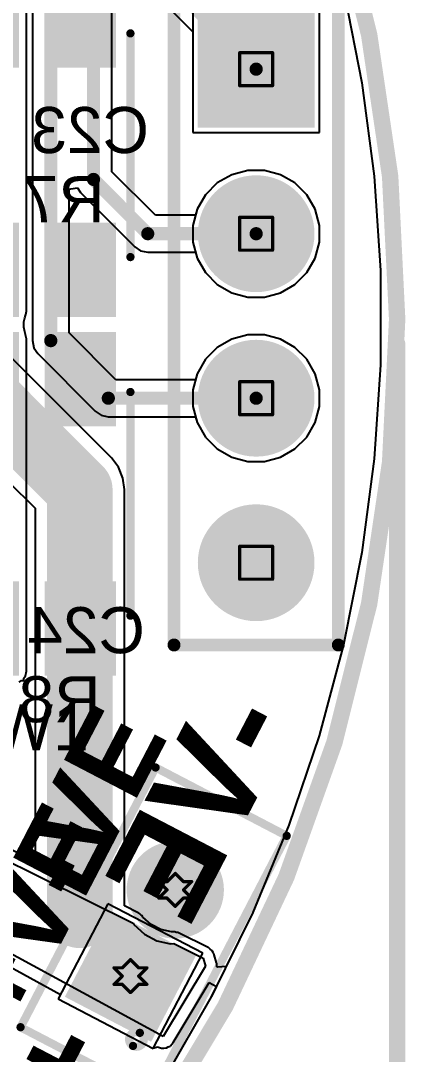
# Model space of a CAD drawing. Header units: inches. Extents: x -8 to 384, y -12 to 64.
# Drawn here: x 31.72 to 37.66, y 2.01 to 17.97 of the extents above; entities that cross this region are included whole.
import ezdxf

# ---------------------------------------------------------------- set-up
doc = ezdxf.new("R2010")
doc.units = ezdxf.units.IN
for name, color, linetype in [('Board_outline', 216, 'Continuous'), ('Bottom Layer', 5, 'Continuous'), ('Bottom Overlay', 54, 'Continuous'), ('Bottom Solder', 6, 'Continuous'), ('Dimension', 6, 'Continuous'), ('Drill Drawing', 1, 'Continuous'), ('Multi-Layer', 9, 'Continuous'), ('Pad Holes', 156, 'Continuous'), ('Top Layer', 1, 'Continuous'), ('Top Overlay', 2, 'Continuous'), ('Top Paste', 8, 'Continuous'), ('Top Solder', 216, 'Continuous')]:
    doc.layers.add(name, color=color, linetype=linetype)
doc.styles.add('Arial', font='', dxfattribs={"height": 0.2})
doc.styles.add('Arial_Bold', font='', dxfattribs={"height": 0.2})
doc.styles.get('Arial').set_extended_font_data('Arial')
doc.styles.get('Arial_Bold').set_extended_font_data('Arial', bold=True)

# ---------------------------------------------------------------- blocks, each defined once
blk = doc.blocks.new('TS_1185EC_C_D_B_5')
at = {"layer": 'Top Layer'}
for points in [[(-2.55, 1.2), (-1.3, 1.2), (-1.3, 0.3), (-2.55, 0.3)], [(1.3, 1.2), (2.55, 1.2), (2.55, 0.3), (1.3, 0.3)], [(-2.55, -0.3), (-1.3, -0.3), (-1.3, -1.2), (-2.55, -1.2)], [(1.3, -0.3), (2.55, -0.3), (2.55, -1.2), (1.3, -1.2)]]:
    blk.add_hatch(color=1, dxfattribs=at).paths.add_polyline_path(points)
at = {"layer": 'Top Paste'}
for points in [[(-2.55, 1.2), (-1.3, 1.2), (-1.3, 0.3), (-2.55, 0.3)], [(1.3, 1.2), (2.55, 1.2), (2.55, 0.3), (1.3, 0.3)], [(-2.55, -0.3), (-1.3, -0.3), (-1.3, -1.2), (-2.55, -1.2)], [(1.3, -0.3), (2.55, -0.3), (2.55, -1.2), (1.3, -1.2)]]:
    blk.add_hatch(color=8, dxfattribs=at).paths.add_polyline_path(points)
at = {"layer": 'Top Solder'}
for points in [[(-2.652, 1.302), (-1.198, 1.302), (-1.198, 0.198), (-2.652, 0.198)], [(1.198, 1.302), (2.652, 1.302), (2.652, 0.198), (1.198, 0.198)], [(-2.652, -0.198), (-1.198, -0.198), (-1.198, -1.302), (-2.652, -1.302)], [(1.198, -0.198), (2.652, -0.198), (2.652, -1.302), (1.198, -1.302)]]:
    blk.add_hatch(color=216, dxfattribs=at).paths.add_polyline_path(points)
at = {"layer": 'Top Overlay'}
for points in [[(-2.134, 1.549, 0.254, 0.254, 1), (-2.388, 1.549, 0.254, 0.254, 1)], [(-2.451, 1.549, 0.127, 0.127, 1), (-2.324, 1.549, 0.127, 0.127, 1)], [(-2.197, 1.549, 0.127, 0.127, 1), (-2.07, 1.549, 0.127, 0.127, 1)], [(-1.759, 1.524, 0.0635, 0.0635, 1), (-1.695, 1.524, 0.0635, 0.0635, 1)], [(1.695, 1.524, 0.0635, 0.0635, 1), (1.759, 1.524, 0.0635, 0.0635, 1)], [(-1.759, -1.524, 0.0635, 0.0635, 1), (-1.695, -1.524, 0.0635, 0.0635, 1)], [(1.695, -1.524, 0.0635, 0.0635, 1), (1.759, -1.524, 0.0635, 0.0635, 1)]]:
    blk.add_lwpolyline(points, format="xyseb", close=True, dxfattribs=at)
for points in [[(1.727, 1.524, 0.127, 0.127, 0), (-1.727, 1.524, 0.127, 0.127, 0)], [(1.727, -1.524, 0.127, 0.127, 0), (-1.727, -1.524, 0.127, 0.127, 0)]]:
    blk.add_lwpolyline(points, format="xyseb", dxfattribs=at)
blk = doc.blocks.new('HDR1X4_9')
at = {"layer": 'Bottom Layer'}
blk.add_hatch(color=5, dxfattribs=at).paths.add_polyline_path([(-0.8, 0.8), (0.8, 0.8), (0.8, -0.8), (-0.8, -0.8)])
h = blk.add_hatch(color=5, dxfattribs=at)
edge = h.paths.add_edge_path()
edge.add_arc((2.54, 0), 0.8, 0, 360)
h = blk.add_hatch(color=5, dxfattribs=at)
edge = h.paths.add_edge_path()
edge.add_arc((5.08, 0), 0.8, 0, 360)
h = blk.add_hatch(color=5, dxfattribs=at)
edge = h.paths.add_edge_path()
edge.add_arc((7.62, 0), 0.8, 0, 360)
at = {"layer": 'Bottom Solder'}
blk.add_hatch(color=6, dxfattribs=at).paths.add_polyline_path([(-0.902, 0.902), (0.902, 0.902), (0.902, -0.902), (-0.902, -0.902)])
h = blk.add_hatch(color=6, dxfattribs=at)
edge = h.paths.add_edge_path()
edge.add_arc((2.54, 0), 0.902, 0, 360)
h = blk.add_hatch(color=6, dxfattribs=at)
edge = h.paths.add_edge_path()
edge.add_arc((5.08, 0), 0.902, 0, 360)
h = blk.add_hatch(color=6, dxfattribs=at)
edge = h.paths.add_edge_path()
edge.add_arc((7.62, 0), 0.902, 0, 360)
at = {"layer": 'Multi-Layer'}
blk.add_hatch(color=9, dxfattribs=at).paths.add_polyline_path([(-0.8, 0.8), (0.8, 0.8), (0.8, -0.8), (-0.8, -0.8)])
h = blk.add_hatch(color=9, dxfattribs=at)
edge = h.paths.add_edge_path()
edge.add_arc((2.54, 0), 0.8, 0, 360)
h = blk.add_hatch(color=9, dxfattribs=at)
edge = h.paths.add_edge_path()
edge.add_arc((5.08, 0), 0.8, 0, 360)
h = blk.add_hatch(color=9, dxfattribs=at)
edge = h.paths.add_edge_path()
edge.add_arc((7.62, 0), 0.8, 0, 360)
at = {"layer": 'Pad Holes'}
h = blk.add_hatch(color=7, dxfattribs=at)
edge = h.paths.add_edge_path()
edge.add_arc((0, 0), 0.475, 0, 360)
h = blk.add_hatch(color=7, dxfattribs=at)
edge = h.paths.add_edge_path()
edge.add_arc((2.54, 0), 0.475, 0, 360)
h = blk.add_hatch(color=7, dxfattribs=at)
edge = h.paths.add_edge_path()
edge.add_arc((5.08, 0), 0.475, 0, 360)
h = blk.add_hatch(color=7, dxfattribs=at)
edge = h.paths.add_edge_path()
edge.add_arc((7.62, 0), 0.475, 0, 360)
at = {"layer": 'Top Layer'}
blk.add_hatch(color=1, dxfattribs=at).paths.add_polyline_path([(-0.8, 0.8), (0.8, 0.8), (0.8, -0.8), (-0.8, -0.8)])
h = blk.add_hatch(color=1, dxfattribs=at)
edge = h.paths.add_edge_path()
edge.add_arc((2.54, 0), 0.8, 0, 360)
h = blk.add_hatch(color=1, dxfattribs=at)
edge = h.paths.add_edge_path()
edge.add_arc((5.08, 0), 0.8, 0, 360)
h = blk.add_hatch(color=1, dxfattribs=at)
edge = h.paths.add_edge_path()
edge.add_arc((7.62, 0), 0.8, 0, 360)
at = {"layer": 'Top Solder'}
blk.add_hatch(color=216, dxfattribs=at).paths.add_polyline_path([(-0.902, 0.902), (0.902, 0.902), (0.902, -0.902), (-0.902, -0.902)])
h = blk.add_hatch(color=216, dxfattribs=at)
edge = h.paths.add_edge_path()
edge.add_arc((2.54, 0), 0.902, 0, 360)
h = blk.add_hatch(color=216, dxfattribs=at)
edge = h.paths.add_edge_path()
edge.add_arc((5.08, 0), 0.902, 0, 360)
h = blk.add_hatch(color=216, dxfattribs=at)
edge = h.paths.add_edge_path()
edge.add_arc((7.62, 0), 0.902, 0, 360)
at = {"layer": 'Top Overlay'}
for points in [[(-1.27, 1.27, 0.2, 0.2, 0), (8.89, 1.27, 0.2, 0.2, 0)], [(-1.27, -1.27, 0.2, 0.2, 0), (-1.27, 1.27, 0.2, 0.2, 0)], [(8.89, -1.27, 0.2, 0.2, 0), (8.89, 1.27, 0.2, 0.2, 0)], [(8.89, -1.27, 0.2, 0.2, 0), (-1.27, -1.27, 0.2, 0.2, 0)]]:
    blk.add_lwpolyline(points, format="xyseb", dxfattribs=at)
for points in [[(-1.32, 1.27, 0.1, 0.1, 1), (-1.22, 1.27, 0.1, 0.1, 1)], [(-1.32, 1.27, 0.1, 0.1, 1), (-1.22, 1.27, 0.1, 0.1, 1)], [(8.84, 1.27, 0.1, 0.1, 1), (8.94, 1.27, 0.1, 0.1, 1)], [(8.84, 1.27, 0.1, 0.1, 1), (8.94, 1.27, 0.1, 0.1, 1)], [(-1.32, -1.27, 0.1, 0.1, 1), (-1.22, -1.27, 0.1, 0.1, 1)], [(-1.32, -1.27, 0.1, 0.1, 1), (-1.22, -1.27, 0.1, 0.1, 1)], [(8.84, -1.27, 0.1, 0.1, 1), (8.94, -1.27, 0.1, 0.1, 1)], [(8.84, -1.27, 0.1, 0.1, 1), (8.94, -1.27, 0.1, 0.1, 1)]]:
    blk.add_lwpolyline(points, format="xyseb", close=True, dxfattribs=at)
blk = doc.blocks.new('TS_1185EC_C_D_B_27')
at = {"layer": 'Top Layer'}
for points in [[(-2.55, 1.2), (-1.3, 1.2), (-1.3, 0.3), (-2.55, 0.3)], [(1.3, 1.2), (2.55, 1.2), (2.55, 0.3), (1.3, 0.3)], [(-2.55, -0.3), (-1.3, -0.3), (-1.3, -1.2), (-2.55, -1.2)], [(1.3, -0.3), (2.55, -0.3), (2.55, -1.2), (1.3, -1.2)]]:
    blk.add_hatch(color=1, dxfattribs=at).paths.add_polyline_path(points)
at = {"layer": 'Top Paste'}
for points in [[(-2.55, 1.2), (-1.3, 1.2), (-1.3, 0.3), (-2.55, 0.3)], [(1.3, 1.2), (2.55, 1.2), (2.55, 0.3), (1.3, 0.3)], [(-2.55, -0.3), (-1.3, -0.3), (-1.3, -1.2), (-2.55, -1.2)], [(1.3, -0.3), (2.55, -0.3), (2.55, -1.2), (1.3, -1.2)]]:
    blk.add_hatch(color=8, dxfattribs=at).paths.add_polyline_path(points)
at = {"layer": 'Top Solder'}
for points in [[(-2.652, 1.302), (-1.198, 1.302), (-1.198, 0.198), (-2.652, 0.198)], [(1.198, 1.302), (2.652, 1.302), (2.652, 0.198), (1.198, 0.198)], [(-2.652, -0.198), (-1.198, -0.198), (-1.198, -1.302), (-2.652, -1.302)], [(1.198, -0.198), (2.652, -0.198), (2.652, -1.302), (1.198, -1.302)]]:
    blk.add_hatch(color=216, dxfattribs=at).paths.add_polyline_path(points)
at = {"layer": 'Top Overlay'}
for points in [[(-2.134, 1.549, 0.254, 0.254, 1), (-2.388, 1.549, 0.254, 0.254, 1)], [(-2.451, 1.549, 0.127, 0.127, 1), (-2.324, 1.549, 0.127, 0.127, 1)], [(-2.197, 1.549, 0.127, 0.127, 1), (-2.07, 1.549, 0.127, 0.127, 1)], [(-1.759, 1.524, 0.0635, 0.0635, 1), (-1.695, 1.524, 0.0635, 0.0635, 1)], [(1.695, 1.524, 0.0635, 0.0635, 1), (1.759, 1.524, 0.0635, 0.0635, 1)], [(-1.759, -1.524, 0.0635, 0.0635, 1), (-1.695, -1.524, 0.0635, 0.0635, 1)], [(1.695, -1.524, 0.0635, 0.0635, 1), (1.759, -1.524, 0.0635, 0.0635, 1)]]:
    blk.add_lwpolyline(points, format="xyseb", close=True, dxfattribs=at)
for points in [[(1.727, 1.524, 0.127, 0.127, 0), (-1.727, 1.524, 0.127, 0.127, 0)], [(1.727, -1.524, 0.127, 0.127, 0), (-1.727, -1.524, 0.127, 0.127, 0)]]:
    blk.add_lwpolyline(points, format="xyseb", dxfattribs=at)
blk = doc.blocks.new('B2B_ZR_LF__SN__69')
at = {"layer": 'Bottom Layer'}
blk.add_hatch(color=5, dxfattribs=at).paths.add_polyline_path([(-1.4, 0.65), (-0.1, 0.65), (-0.1, -0.65), (-1.4, -0.65)])
h = blk.add_hatch(color=5, dxfattribs=at)
edge = h.paths.add_edge_path()
edge.add_arc((0.75, 0), 0.65, 0, 360)
at = {"layer": 'Bottom Solder'}
blk.add_hatch(color=6, dxfattribs=at).paths.add_polyline_path([(-1.502, 0.752), (0.002, 0.752), (0.002, -0.752), (-1.502, -0.752)])
h = blk.add_hatch(color=6, dxfattribs=at)
edge = h.paths.add_edge_path()
edge.add_arc((0.75, 0), 0.752, 0, 360)
at = {"layer": 'Multi-Layer'}
blk.add_hatch(color=9, dxfattribs=at).paths.add_polyline_path([(-1.4, 0.65), (-0.1, 0.65), (-0.1, -0.65), (-1.4, -0.65)])
h = blk.add_hatch(color=9, dxfattribs=at)
edge = h.paths.add_edge_path()
edge.add_arc((0.75, 0), 0.65, 0, 360)
at = {"layer": 'Pad Holes'}
h = blk.add_hatch(color=7, dxfattribs=at)
edge = h.paths.add_edge_path()
edge.add_arc((-0.75, 0), 0.35, 0, 360)
h = blk.add_hatch(color=7, dxfattribs=at)
edge = h.paths.add_edge_path()
edge.add_arc((0.75, 0), 0.35, 0, 360)
at = {"layer": 'Top Layer'}
blk.add_hatch(color=1, dxfattribs=at).paths.add_polyline_path([(-1.4, 0.65), (-0.1, 0.65), (-0.1, -0.65), (-1.4, -0.65)])
h = blk.add_hatch(color=1, dxfattribs=at)
edge = h.paths.add_edge_path()
edge.add_arc((0.75, 0), 0.65, 0, 360)
at = {"layer": 'Top Solder'}
blk.add_hatch(color=216, dxfattribs=at).paths.add_polyline_path([(-1.502, 0.752), (0.002, 0.752), (0.002, -0.752), (-1.502, -0.752)])
h = blk.add_hatch(color=216, dxfattribs=at)
edge = h.paths.add_edge_path()
edge.add_arc((0.75, 0), 0.752, 0, 360)
at = {"layer": 'Top Overlay'}
for points in [[(-2.235, 1.143, 0.127, 0.127, 0), (2.286, 1.143, 0.127, 0.127, 0)], [(-2.235, 1.143, 0.127, 0.127, 0), (-2.235, -1.143, 0.127, 0.127, 0)], [(2.286, 1.143, 0.127, 0.127, 0), (2.286, -1.143, 0.127, 0.127, 0)], [(-2.235, -1.143, 0.127, 0.127, 0), (2.286, -1.143, 0.127, 0.127, 0)]]:
    blk.add_lwpolyline(points, format="xyseb", dxfattribs=at)
for points in [[(-2.267, 1.143, 0.0635, 0.0635, 1), (-2.203, 1.143, 0.0635, 0.0635, 1)], [(-2.267, 1.143, 0.0635, 0.0635, 1), (-2.203, 1.143, 0.0635, 0.0635, 1)], [(2.254, 1.143, 0.0635, 0.0635, 1), (2.318, 1.143, 0.0635, 0.0635, 1)], [(2.254, 1.143, 0.0635, 0.0635, 1), (2.318, 1.143, 0.0635, 0.0635, 1)], [(-1.461, -0.533, 0.127, 0.127, 1), (-1.688, -0.533, 0.127, 0.127, 1)], [(-1.72, -0.533, 0.0635, 0.0635, 1), (-1.657, -0.533, 0.0635, 0.0635, 1)], [(-1.493, -0.533, 0.0635, 0.0635, 1), (-1.429, -0.533, 0.0635, 0.0635, 1)], [(-2.267, -1.143, 0.0635, 0.0635, 1), (-2.203, -1.143, 0.0635, 0.0635, 1)], [(-2.267, -1.143, 0.0635, 0.0635, 1), (-2.203, -1.143, 0.0635, 0.0635, 1)], [(2.254, -1.143, 0.0635, 0.0635, 1), (2.318, -1.143, 0.0635, 0.0635, 1)], [(2.254, -1.143, 0.0635, 0.0635, 1), (2.318, -1.143, 0.0635, 0.0635, 1)]]:
    blk.add_lwpolyline(points, format="xyseb", close=True, dxfattribs=at)

msp = doc.modelspace()

# ---------------------------------------------------------------- linework, layer by layer
at = {"layer": 'Board_outline'}
for points in [[(37.537, 13.36, 0.254, 0.254, 1), (-7.463, 13.36, 0.254, 0.254, 1)], [(37.473, 13.36, 0.127, 0.127, 1), (37.6, 13.36, 0.127, 0.127, 1)]]:
    msp.add_lwpolyline(points, format="xyseb", close=True, dxfattribs=at)
at = {"layer": 'Bottom Layer'}
for p, q in [((33.127, 15.637), (33.127, 18.868)), ((33.245, 18.93), (34.379, 17.796)), ((31.897, 18.66), (31.897, 13.03)), ((36.708, 18.439), (36.993, 17.011)), ((36.335, 16.243), (36.335, 18.199)), ((34.379, 17.796), (34.379, 16.243)), ((36.993, 17.011), (37.183, 15.567)), ((34.379, 16.243), (36.335, 16.243)), ((35.228, 15.659), (34.979, 15.592)), ((35.486, 15.659), (35.228, 15.659)), ((35.734, 15.592), (35.486, 15.659)), ((33.798, 14.966), (33.127, 15.637)), ((34.979, 15.592), (34.756, 15.464)), ((35.957, 15.464), (35.734, 15.592)), ((37.183, 15.567), (37.278, 14.114)), ((32.467, 15.367), (32.491, 15.376)), ((32.467, 13.148), (32.467, 15.367)), ((32.491, 15.376), (32.594, 15.388)), ((32.594, 15.388), (32.641, 15.318)), ((34.756, 15.464), (34.574, 15.282)), ((36.139, 15.282), (35.957, 15.464)), ((32.641, 15.318), (33.479, 14.48)), ((34.574, 15.282), (34.446, 15.059)), ((36.268, 15.059), (36.139, 15.282)), ((34.446, 15.059), (34.421, 14.966)), ((36.335, 14.81), (36.268, 15.059)), ((34.421, 14.966), (33.798, 14.966)), ((36.335, 14.552), (36.335, 14.81)), ((33.118, 11.218), (29.699, 14.637)), ((36.268, 14.304), (36.335, 14.552)), ((33.479, 14.48), (33.479, 14.48)), ((33.479, 14.48), (33.571, 14.418)), ((33.571, 14.418), (33.68, 14.396)), ((33.68, 14.396), (34.421, 14.396)), ((34.421, 14.396), (34.446, 14.304)), ((34.446, 14.304), (34.574, 14.081)), ((36.139, 14.081), (36.268, 14.304)), ((34.574, 14.081), (34.756, 13.899)), ((35.957, 13.899), (36.139, 14.081)), ((37.278, 14.114), (37.278, 13.386)), ((34.756, 13.899), (34.979, 13.77)), ((35.734, 13.77), (35.957, 13.899)), ((34.979, 13.77), (35.228, 13.703)), ((35.486, 13.703), (35.734, 13.77)), ((35.228, 13.703), (35.486, 13.703)), ((37.278, 13.386), (37.278, 12.658)), ((33.189, 12.426), (32.467, 13.148)), ((35.228, 13.119), (34.979, 13.052)), ((35.486, 13.119), (35.228, 13.119)), ((35.734, 13.052), (35.486, 13.119)), ((31.897, 13.03), (31.897, 13.03)), ((31.897, 13.03), (31.919, 12.921)), ((34.979, 13.052), (34.756, 12.924)), ((35.957, 12.924), (35.734, 13.052)), ((31.919, 12.921), (31.98, 12.829)), ((31.98, 12.829), (32.869, 11.94)), ((34.756, 12.924), (34.574, 12.742)), ((36.139, 12.742), (35.957, 12.924)), ((34.574, 12.742), (34.446, 12.519)), ((36.268, 12.519), (36.139, 12.742)), ((37.278, 12.658), (37.183, 11.205)), ((34.446, 12.519), (34.421, 12.426)), ((36.335, 12.27), (36.268, 12.519)), ((34.421, 12.426), (33.189, 12.426)), ((36.335, 12.012), (36.335, 12.27)), ((36.268, 11.764), (36.335, 12.012)), ((32.869, 11.94), (32.869, 11.94)), ((32.869, 11.94), (32.962, 11.878)), ((32.962, 11.878), (33.071, 11.856)), ((33.071, 11.856), (33.071, 11.856)), ((33.071, 11.856), (34.421, 11.856)), ((34.421, 11.856), (34.446, 11.764)), ((34.446, 11.764), (34.574, 11.541)), ((36.139, 11.541), (36.268, 11.764)), ((34.574, 11.541), (34.756, 11.359)), ((35.957, 11.359), (36.139, 11.541)), ((34.756, 11.359), (34.979, 11.23)), ((35.734, 11.23), (35.957, 11.359)), ((33.228, 11.074), (33.118, 11.218)), ((34.979, 11.23), (35.228, 11.163)), ((35.486, 11.163), (35.734, 11.23)), ((37.183, 11.205), (36.993, 9.761)), ((33.297, 10.908), (33.228, 11.074)), ((35.228, 11.163), (35.486, 11.163)), ((31.524, 10.855), (31.938, 10.442)), ((33.321, 10.729), (33.297, 10.908)), ((33.321, 4.302), (33.321, 10.729)), ((31.938, 10.442), (31.938, 5.109)), ((36.993, 9.761), (36.708, 8.333)), ((36.708, 8.333), (36.332, 6.926)), ((36.332, 6.926), (35.863, 5.547)), ((31.83, 5.042), (29.234, 6.331)), ((29.096, 6.197), (33.454, 4.034)), ((35.863, 5.547), (35.306, 4.202)), ((31.938, 5.109), (31.83, 5.042)), ((33.534, 4.196), (33.321, 4.302)), ((33.545, 4.188), (33.534, 4.196)), ((33.558, 4.182), (33.545, 4.188)), ((33.573, 4.166), (33.558, 4.182)), ((33.59, 4.153), (33.573, 4.166)), ((33.597, 4.141), (33.59, 4.153)), ((35.306, 4.202), (34.893, 3.365)), ((33.454, 4.034), (33.467, 4.013)), ((33.467, 4.013), (33.628, 3.866)), ((33.607, 4.131), (33.597, 4.141)), ((33.607, 4.13), (33.607, 4.131)), ((33.732, 4.015), (33.607, 4.13)), ((33.883, 3.937), (33.732, 4.015)), ((33.628, 3.866), (33.821, 3.765)), ((34.05, 3.9), (33.883, 3.937)), ((34.077, 3.901), (34.05, 3.9)), ((34.087, 3.9), (34.077, 3.901)), ((34.097, 3.901), (34.087, 3.9)), ((34.122, 3.894), (34.097, 3.901)), ((34.147, 3.89), (34.122, 3.894)), ((34.156, 3.885), (34.147, 3.89)), ((34.166, 3.882), (34.156, 3.885)), ((34.617, 3.658), (34.166, 3.882)), ((33.821, 3.765), (34.034, 3.718)), ((34.034, 3.718), (34.085, 3.72)), ((34.085, 3.72), (34.536, 3.496)), ((33.918, 2.284), (31.433, 3.632)), ((34.62, 3.656), (34.617, 3.658)), ((34.623, 3.655), (34.62, 3.656)), ((34.648, 3.635), (34.623, 3.655)), ((34.673, 3.615), (34.648, 3.635)), ((34.675, 3.612), (34.673, 3.615)), ((34.678, 3.61), (34.675, 3.612)), ((34.692, 3.581), (34.678, 3.61)), ((34.708, 3.554), (34.692, 3.581)), ((34.709, 3.55), (34.708, 3.554)), ((34.71, 3.547), (34.709, 3.55)), ((34.746, 3.425), (34.71, 3.547)), ((31.387, 3.451), (32.334, 2.937)), ((34.572, 3.374), (33.918, 2.284)), ((34.536, 3.496), (34.572, 3.374)), ((34.746, 3.421), (34.746, 3.425)), ((34.748, 3.418), (34.746, 3.421)), ((34.749, 3.386), (34.748, 3.418)), ((34.751, 3.364), (34.749, 3.386)), ((34.758, 3.359), (34.751, 3.364)), ((34.893, 3.365), (34.758, 3.359)), ((34.074, 2.191), (34.632, 3.121)), ((34.632, 3.121), (34.743, 3.06)), ((34.743, 3.06), (34.662, 2.896)), ((32.334, 2.937), (32.297, 2.867)), ((34.662, 2.896), (33.934, 1.635)), ((32.297, 2.867), (33.766, 2.103)), ((33.766, 2.103), (33.767, 2.105)), ((33.767, 2.105), (33.832, 2.125)), ((33.832, 2.125), (33.862, 2.116)), ((33.862, 2.116), (33.892, 2.105)), ((33.892, 2.105), (33.896, 2.105)), ((33.896, 2.105), (33.899, 2.104)), ((33.899, 2.104), (33.931, 2.107)), ((33.931, 2.107), (33.962, 2.109)), ((33.962, 2.109), (33.966, 2.11)), ((33.966, 2.11), (33.97, 2.111)), ((33.97, 2.111), (33.998, 2.125)), ((33.998, 2.125), (34.026, 2.139)), ((34.026, 2.139), (34.029, 2.142)), ((34.029, 2.142), (34.032, 2.144)), ((34.032, 2.144), (34.052, 2.168)), ((34.052, 2.168), (34.074, 2.191))]:
    msp.add_line(p, q, dxfattribs=at)
for points in [[(27.559, 25.019, 0.203, 0.203, 0), (35.357, 17.221, 0.203, 0.203, 0)], [(32.182, 13.03, 0.203, 0.203, 0), (32.182, 18.778, 0.203, 0.203, 0)], [(32.842, 15.519, 0.203, 0.203, 0), (32.842, 18.872, 0.203, 0.203, 0)], [(32.842, 15.519, 0.203, 0.203, 0), (33.68, 14.681, 0.203, 0.203, 0)], [(33.68, 14.681, 0.203, 0.203, 0), (35.357, 14.681, 0.203, 0.203, 0)], [(29.21, 14.148, 1.016, 1.016, 0), (32.629, 10.729, 1.016, 1.016, 0)], [(32.182, 13.03, 0.203, 0.203, 0), (33.071, 12.141, 0.203, 0.203, 0)], [(33.071, 12.141, 0.203, 0.203, 0), (35.357, 12.141, 0.203, 0.203, 0)], [(32.629, 4.159, 1.016, 1.016, 0), (32.629, 10.729, 1.016, 1.016, 0)]]:
    msp.add_lwpolyline(points, format="xyseb", dxfattribs=at)
for points in [[(35.306, 17.221, 0.102, 0.102, 1), (35.408, 17.221, 0.102, 0.102, 1)], [(32.791, 15.519, 0.102, 0.102, 1), (32.893, 15.519, 0.102, 0.102, 1)], [(32.791, 15.519, 0.102, 0.102, 1), (32.893, 15.519, 0.102, 0.102, 1)], [(33.63, 14.681, 0.102, 0.102, 1), (33.731, 14.681, 0.102, 0.102, 1)], [(33.63, 14.681, 0.102, 0.102, 1), (33.731, 14.681, 0.102, 0.102, 1)], [(35.306, 14.681, 0.102, 0.102, 1), (35.408, 14.681, 0.102, 0.102, 1)], [(32.131, 13.03, 0.102, 0.102, 1), (32.233, 13.03, 0.102, 0.102, 1)], [(32.131, 13.03, 0.102, 0.102, 1), (32.233, 13.03, 0.102, 0.102, 1)], [(33.02, 12.141, 0.102, 0.102, 1), (33.122, 12.141, 0.102, 0.102, 1)], [(33.02, 12.141, 0.102, 0.102, 1), (33.122, 12.141, 0.102, 0.102, 1)], [(35.306, 12.141, 0.102, 0.102, 1), (35.408, 12.141, 0.102, 0.102, 1)], [(32.375, 10.729, 0.508, 0.508, 1), (32.883, 10.729, 0.508, 0.508, 1)], [(32.375, 10.729, 0.508, 0.508, 1), (32.883, 10.729, 0.508, 0.508, 1)], [(32.375, 4.159, 0.508, 0.508, 1), (32.883, 4.159, 0.508, 0.508, 1)]]:
    msp.add_lwpolyline(points, format="xyseb", close=True, dxfattribs=at)
at = {"layer": 'Dimension'}
msp.add_lwpolyline([(37.537, -10.922, 0.254, 0.254, 0), (37.537, 12.979, 0.254, 0.254, 0)], format="xyseb", dxfattribs=at)
msp.add_lwpolyline([(37.473, 12.979, 0.127, 0.127, 1), (37.6, 12.979, 0.127, 0.127, 1)], format="xyseb", close=True, dxfattribs=at)
at = {"layer": 'Drill Drawing'}
for points in [[(35.103, 17.475, 0.0508, 0.0508, 0), (35.611, 17.475, 0.0508, 0.0508, 0)], [(35.103, 16.967, 0.0508, 0.0508, 0), (35.103, 17.475, 0.0508, 0.0508, 0)], [(35.611, 16.967, 0.0508, 0.0508, 0), (35.611, 17.475, 0.0508, 0.0508, 0)], [(35.103, 16.967, 0.0508, 0.0508, 0), (35.611, 16.967, 0.0508, 0.0508, 0)], [(35.103, 14.935, 0.0508, 0.0508, 0), (35.611, 14.935, 0.0508, 0.0508, 0)], [(35.103, 14.427, 0.0508, 0.0508, 0), (35.103, 14.935, 0.0508, 0.0508, 0)], [(35.611, 14.427, 0.0508, 0.0508, 0), (35.611, 14.935, 0.0508, 0.0508, 0)], [(35.103, 14.427, 0.0508, 0.0508, 0), (35.611, 14.427, 0.0508, 0.0508, 0)], [(35.103, 12.395, 0.0508, 0.0508, 0), (35.611, 12.395, 0.0508, 0.0508, 0)], [(35.103, 11.887, 0.0508, 0.0508, 0), (35.103, 12.395, 0.0508, 0.0508, 0)], [(35.611, 11.887, 0.0508, 0.0508, 0), (35.611, 12.395, 0.0508, 0.0508, 0)], [(35.103, 11.887, 0.0508, 0.0508, 0), (35.611, 11.887, 0.0508, 0.0508, 0)], [(35.103, 9.855, 0.0508, 0.0508, 0), (35.611, 9.855, 0.0508, 0.0508, 0)], [(35.103, 9.347, 0.0508, 0.0508, 0), (35.103, 9.855, 0.0508, 0.0508, 0)], [(35.611, 9.347, 0.0508, 0.0508, 0), (35.611, 9.855, 0.0508, 0.0508, 0)], [(35.103, 9.347, 0.0508, 0.0508, 0), (35.611, 9.347, 0.0508, 0.0508, 0)], [(33.979, 4.677, 0.0508, 0.0508, 0), (34.106, 4.804, 0.0508, 0.0508, 0)], [(34.106, 4.804, 0.0508, 0.0508, 0), (34.233, 4.677, 0.0508, 0.0508, 0)], [(33.852, 4.677, 0.0508, 0.0508, 0), (33.979, 4.55, 0.0508, 0.0508, 0)], [(33.852, 4.677, 0.0508, 0.0508, 0), (33.979, 4.677, 0.0508, 0.0508, 0)], [(34.233, 4.677, 0.0508, 0.0508, 0), (34.36, 4.677, 0.0508, 0.0508, 0)], [(34.233, 4.55, 0.0508, 0.0508, 0), (34.36, 4.677, 0.0508, 0.0508, 0)], [(33.852, 4.423, 0.0508, 0.0508, 0), (33.979, 4.55, 0.0508, 0.0508, 0)], [(34.233, 4.55, 0.0508, 0.0508, 0), (34.36, 4.423, 0.0508, 0.0508, 0)], [(33.852, 4.423, 0.0508, 0.0508, 0), (33.979, 4.423, 0.0508, 0.0508, 0)], [(33.979, 4.423, 0.0508, 0.0508, 0), (34.106, 4.296, 0.0508, 0.0508, 0)], [(34.106, 4.296, 0.0508, 0.0508, 0), (34.233, 4.423, 0.0508, 0.0508, 0)], [(34.233, 4.423, 0.0508, 0.0508, 0), (34.36, 4.423, 0.0508, 0.0508, 0)], [(33.16, 3.346, 0.0508, 0.0508, 0), (33.287, 3.219, 0.0508, 0.0508, 0)], [(33.16, 3.346, 0.0508, 0.0508, 0), (33.287, 3.346, 0.0508, 0.0508, 0)], [(33.287, 3.346, 0.0508, 0.0508, 0), (33.414, 3.473, 0.0508, 0.0508, 0)], [(33.414, 3.473, 0.0508, 0.0508, 0), (33.541, 3.346, 0.0508, 0.0508, 0)], [(33.541, 3.346, 0.0508, 0.0508, 0), (33.668, 3.346, 0.0508, 0.0508, 0)], [(33.541, 3.219, 0.0508, 0.0508, 0), (33.668, 3.346, 0.0508, 0.0508, 0)], [(33.16, 3.092, 0.0508, 0.0508, 0), (33.287, 3.219, 0.0508, 0.0508, 0)], [(33.541, 3.219, 0.0508, 0.0508, 0), (33.668, 3.092, 0.0508, 0.0508, 0)], [(33.16, 3.092, 0.0508, 0.0508, 0), (33.287, 3.092, 0.0508, 0.0508, 0)], [(33.287, 3.092, 0.0508, 0.0508, 0), (33.414, 2.965, 0.0508, 0.0508, 0)], [(33.414, 2.965, 0.0508, 0.0508, 0), (33.541, 3.092, 0.0508, 0.0508, 0)], [(33.541, 3.092, 0.0508, 0.0508, 0), (33.668, 3.092, 0.0508, 0.0508, 0)]]:
    msp.add_lwpolyline(points, format="xyseb", dxfattribs=at)
for points in [[(35.09, 17.475, 0.0254, 0.0254, 1), (35.115, 17.475, 0.0254, 0.0254, 1)], [(35.09, 17.475, 0.0254, 0.0254, 1), (35.115, 17.475, 0.0254, 0.0254, 1)], [(35.598, 17.475, 0.0254, 0.0254, 1), (35.623, 17.475, 0.0254, 0.0254, 1)], [(35.598, 17.475, 0.0254, 0.0254, 1), (35.623, 17.475, 0.0254, 0.0254, 1)], [(35.09, 16.967, 0.0254, 0.0254, 1), (35.115, 16.967, 0.0254, 0.0254, 1)], [(35.09, 16.967, 0.0254, 0.0254, 1), (35.115, 16.967, 0.0254, 0.0254, 1)], [(35.598, 16.967, 0.0254, 0.0254, 1), (35.623, 16.967, 0.0254, 0.0254, 1)], [(35.598, 16.967, 0.0254, 0.0254, 1), (35.623, 16.967, 0.0254, 0.0254, 1)], [(35.09, 14.935, 0.0254, 0.0254, 1), (35.115, 14.935, 0.0254, 0.0254, 1)], [(35.09, 14.935, 0.0254, 0.0254, 1), (35.115, 14.935, 0.0254, 0.0254, 1)], [(35.598, 14.935, 0.0254, 0.0254, 1), (35.623, 14.935, 0.0254, 0.0254, 1)], [(35.598, 14.935, 0.0254, 0.0254, 1), (35.623, 14.935, 0.0254, 0.0254, 1)], [(35.09, 14.427, 0.0254, 0.0254, 1), (35.115, 14.427, 0.0254, 0.0254, 1)], [(35.09, 14.427, 0.0254, 0.0254, 1), (35.115, 14.427, 0.0254, 0.0254, 1)], [(35.598, 14.427, 0.0254, 0.0254, 1), (35.623, 14.427, 0.0254, 0.0254, 1)], [(35.598, 14.427, 0.0254, 0.0254, 1), (35.623, 14.427, 0.0254, 0.0254, 1)], [(35.09, 12.395, 0.0254, 0.0254, 1), (35.115, 12.395, 0.0254, 0.0254, 1)], [(35.09, 12.395, 0.0254, 0.0254, 1), (35.115, 12.395, 0.0254, 0.0254, 1)], [(35.598, 12.395, 0.0254, 0.0254, 1), (35.623, 12.395, 0.0254, 0.0254, 1)], [(35.598, 12.395, 0.0254, 0.0254, 1), (35.623, 12.395, 0.0254, 0.0254, 1)], [(35.09, 11.887, 0.0254, 0.0254, 1), (35.115, 11.887, 0.0254, 0.0254, 1)], [(35.09, 11.887, 0.0254, 0.0254, 1), (35.115, 11.887, 0.0254, 0.0254, 1)], [(35.598, 11.887, 0.0254, 0.0254, 1), (35.623, 11.887, 0.0254, 0.0254, 1)], [(35.598, 11.887, 0.0254, 0.0254, 1), (35.623, 11.887, 0.0254, 0.0254, 1)], [(35.09, 9.855, 0.0254, 0.0254, 1), (35.115, 9.855, 0.0254, 0.0254, 1)], [(35.09, 9.855, 0.0254, 0.0254, 1), (35.115, 9.855, 0.0254, 0.0254, 1)], [(35.598, 9.855, 0.0254, 0.0254, 1), (35.623, 9.855, 0.0254, 0.0254, 1)], [(35.598, 9.855, 0.0254, 0.0254, 1), (35.623, 9.855, 0.0254, 0.0254, 1)], [(35.09, 9.347, 0.0254, 0.0254, 1), (35.115, 9.347, 0.0254, 0.0254, 1)], [(35.09, 9.347, 0.0254, 0.0254, 1), (35.115, 9.347, 0.0254, 0.0254, 1)], [(35.598, 9.347, 0.0254, 0.0254, 1), (35.623, 9.347, 0.0254, 0.0254, 1)], [(35.598, 9.347, 0.0254, 0.0254, 1), (35.623, 9.347, 0.0254, 0.0254, 1)], [(34.094, 4.804, 0.0254, 0.0254, 1), (34.119, 4.804, 0.0254, 0.0254, 1)], [(34.094, 4.804, 0.0254, 0.0254, 1), (34.119, 4.804, 0.0254, 0.0254, 1)], [(33.84, 4.677, 0.0254, 0.0254, 1), (33.865, 4.677, 0.0254, 0.0254, 1)], [(33.84, 4.677, 0.0254, 0.0254, 1), (33.865, 4.677, 0.0254, 0.0254, 1)], [(33.967, 4.677, 0.0254, 0.0254, 1), (33.992, 4.677, 0.0254, 0.0254, 1)], [(33.967, 4.677, 0.0254, 0.0254, 1), (33.992, 4.677, 0.0254, 0.0254, 1)], [(34.221, 4.677, 0.0254, 0.0254, 1), (34.246, 4.677, 0.0254, 0.0254, 1)], [(34.221, 4.677, 0.0254, 0.0254, 1), (34.246, 4.677, 0.0254, 0.0254, 1)], [(34.348, 4.677, 0.0254, 0.0254, 1), (34.373, 4.677, 0.0254, 0.0254, 1)], [(34.348, 4.677, 0.0254, 0.0254, 1), (34.373, 4.677, 0.0254, 0.0254, 1)], [(33.967, 4.55, 0.0254, 0.0254, 1), (33.992, 4.55, 0.0254, 0.0254, 1)], [(33.967, 4.55, 0.0254, 0.0254, 1), (33.992, 4.55, 0.0254, 0.0254, 1)], [(34.221, 4.55, 0.0254, 0.0254, 1), (34.246, 4.55, 0.0254, 0.0254, 1)], [(34.221, 4.55, 0.0254, 0.0254, 1), (34.246, 4.55, 0.0254, 0.0254, 1)], [(33.84, 4.423, 0.0254, 0.0254, 1), (33.865, 4.423, 0.0254, 0.0254, 1)], [(33.84, 4.423, 0.0254, 0.0254, 1), (33.865, 4.423, 0.0254, 0.0254, 1)], [(33.967, 4.423, 0.0254, 0.0254, 1), (33.992, 4.423, 0.0254, 0.0254, 1)], [(33.967, 4.423, 0.0254, 0.0254, 1), (33.992, 4.423, 0.0254, 0.0254, 1)], [(34.094, 4.296, 0.0254, 0.0254, 1), (34.119, 4.296, 0.0254, 0.0254, 1)], [(34.094, 4.296, 0.0254, 0.0254, 1), (34.119, 4.296, 0.0254, 0.0254, 1)], [(34.221, 4.423, 0.0254, 0.0254, 1), (34.246, 4.423, 0.0254, 0.0254, 1)], [(34.221, 4.423, 0.0254, 0.0254, 1), (34.246, 4.423, 0.0254, 0.0254, 1)], [(34.348, 4.423, 0.0254, 0.0254, 1), (34.373, 4.423, 0.0254, 0.0254, 1)], [(34.348, 4.423, 0.0254, 0.0254, 1), (34.373, 4.423, 0.0254, 0.0254, 1)], [(33.147, 3.346, 0.0254, 0.0254, 1), (33.172, 3.346, 0.0254, 0.0254, 1)], [(33.147, 3.346, 0.0254, 0.0254, 1), (33.172, 3.346, 0.0254, 0.0254, 1)], [(33.274, 3.346, 0.0254, 0.0254, 1), (33.299, 3.346, 0.0254, 0.0254, 1)], [(33.274, 3.346, 0.0254, 0.0254, 1), (33.299, 3.346, 0.0254, 0.0254, 1)], [(33.401, 3.473, 0.0254, 0.0254, 1), (33.426, 3.473, 0.0254, 0.0254, 1)], [(33.401, 3.473, 0.0254, 0.0254, 1), (33.426, 3.473, 0.0254, 0.0254, 1)], [(33.528, 3.346, 0.0254, 0.0254, 1), (33.553, 3.346, 0.0254, 0.0254, 1)], [(33.528, 3.346, 0.0254, 0.0254, 1), (33.553, 3.346, 0.0254, 0.0254, 1)], [(33.655, 3.346, 0.0254, 0.0254, 1), (33.68, 3.346, 0.0254, 0.0254, 1)], [(33.655, 3.346, 0.0254, 0.0254, 1), (33.68, 3.346, 0.0254, 0.0254, 1)], [(33.274, 3.219, 0.0254, 0.0254, 1), (33.299, 3.219, 0.0254, 0.0254, 1)], [(33.274, 3.219, 0.0254, 0.0254, 1), (33.299, 3.219, 0.0254, 0.0254, 1)], [(33.528, 3.219, 0.0254, 0.0254, 1), (33.553, 3.219, 0.0254, 0.0254, 1)], [(33.528, 3.219, 0.0254, 0.0254, 1), (33.553, 3.219, 0.0254, 0.0254, 1)], [(33.147, 3.092, 0.0254, 0.0254, 1), (33.172, 3.092, 0.0254, 0.0254, 1)], [(33.147, 3.092, 0.0254, 0.0254, 1), (33.172, 3.092, 0.0254, 0.0254, 1)], [(33.274, 3.092, 0.0254, 0.0254, 1), (33.299, 3.092, 0.0254, 0.0254, 1)], [(33.274, 3.092, 0.0254, 0.0254, 1), (33.299, 3.092, 0.0254, 0.0254, 1)], [(33.528, 3.092, 0.0254, 0.0254, 1), (33.553, 3.092, 0.0254, 0.0254, 1)], [(33.528, 3.092, 0.0254, 0.0254, 1), (33.553, 3.092, 0.0254, 0.0254, 1)], [(33.655, 3.092, 0.0254, 0.0254, 1), (33.68, 3.092, 0.0254, 0.0254, 1)], [(33.655, 3.092, 0.0254, 0.0254, 1), (33.68, 3.092, 0.0254, 0.0254, 1)], [(33.401, 2.965, 0.0254, 0.0254, 1), (33.426, 2.965, 0.0254, 0.0254, 1)], [(33.401, 2.965, 0.0254, 0.0254, 1), (33.426, 2.965, 0.0254, 0.0254, 1)]]:
    msp.add_lwpolyline(points, format="xyseb", close=True, dxfattribs=at)
at = {"layer": 'Top Layer'}
for p, q in [((31.804, 13.487), (31.804, 18.593)), ((36.708, 18.439), (36.993, 17.011)), ((34.379, 18.199), (34.379, 16.243)), ((36.335, 16.243), (36.335, 18.199)), ((36.993, 17.011), (37.183, 15.567)), ((34.379, 16.243), (36.335, 16.243)), ((35.228, 15.659), (34.979, 15.592)), ((35.486, 15.659), (35.228, 15.659)), ((35.734, 15.592), (35.486, 15.659)), ((34.979, 15.592), (34.756, 15.464)), ((35.957, 15.464), (35.734, 15.592)), ((37.183, 15.567), (37.278, 14.114)), ((34.756, 15.464), (34.574, 15.282)), ((36.139, 15.282), (35.957, 15.464)), ((34.574, 15.282), (34.446, 15.059)), ((36.268, 15.059), (36.139, 15.282)), ((34.446, 15.059), (34.379, 14.81)), ((36.335, 14.81), (36.268, 15.059)), ((34.379, 14.81), (34.379, 14.552)), ((36.335, 14.552), (36.335, 14.81)), ((34.379, 14.552), (34.446, 14.304)), ((36.268, 14.304), (36.335, 14.552)), ((34.446, 14.304), (34.574, 14.081)), ((36.139, 14.081), (36.268, 14.304)), ((34.574, 14.081), (34.756, 13.899)), ((35.957, 13.899), (36.139, 14.081)), ((37.278, 14.114), (37.278, 13.386)), ((34.756, 13.899), (34.979, 13.77)), ((35.734, 13.77), (35.957, 13.899)), ((34.979, 13.77), (35.228, 13.703)), ((35.486, 13.703), (35.734, 13.77)), ((35.228, 13.703), (35.486, 13.703)), ((31.782, 13.382), (31.79, 13.418)), ((31.79, 13.418), (31.794, 13.435)), ((31.794, 13.435), (31.804, 13.487)), ((31.767, 13.32), (31.782, 13.382)), ((31.767, 13.238), (31.767, 13.32)), ((37.278, 13.386), (37.278, 12.658)), ((31.782, 13.166), (31.767, 13.238)), ((31.79, 13.125), (31.782, 13.166)), ((31.791, 13.121), (31.79, 13.125)), ((31.804, 13.056), (31.791, 13.121)), ((35.228, 13.119), (34.979, 13.052)), ((35.486, 13.119), (35.228, 13.119)), ((35.734, 13.052), (35.486, 13.119)), ((31.804, 7.925), (31.804, 13.056)), ((34.979, 13.052), (34.756, 12.924)), ((35.957, 12.924), (35.734, 13.052)), ((34.756, 12.924), (34.574, 12.742)), ((36.139, 12.742), (35.957, 12.924)), ((34.574, 12.742), (34.446, 12.519)), ((36.268, 12.519), (36.139, 12.742)), ((37.278, 12.658), (37.183, 11.205)), ((34.446, 12.519), (34.379, 12.27)), ((36.335, 12.27), (36.268, 12.519)), ((34.379, 12.27), (34.379, 12.012)), ((36.335, 12.012), (36.335, 12.27)), ((34.379, 12.012), (34.446, 11.764)), ((36.268, 11.764), (36.335, 12.012)), ((34.446, 11.764), (34.574, 11.541)), ((36.139, 11.541), (36.268, 11.764)), ((34.574, 11.541), (34.756, 11.359)), ((35.957, 11.359), (36.139, 11.541)), ((34.756, 11.359), (34.979, 11.23)), ((35.734, 11.23), (35.957, 11.359)), ((34.979, 11.23), (35.228, 11.163)), ((35.486, 11.163), (35.734, 11.23)), ((37.183, 11.205), (36.993, 9.761)), ((35.228, 11.163), (35.486, 11.163)), ((36.993, 9.761), (36.708, 8.333)), ((36.708, 8.333), (36.332, 6.926)), ((31.767, 7.82), (31.79, 7.855)), ((31.79, 7.855), (31.804, 7.925)), ((31.692, 7.757), (31.73, 7.782)), ((31.73, 7.782), (31.767, 7.782)), ((31.767, 7.782), (31.767, 7.82)), ((36.332, 6.926), (35.863, 5.547)), ((35.863, 5.547), (35.306, 4.202)), ((33.062, 4.336), (32.297, 2.867)), ((34.53, 3.571), (33.062, 4.336)), ((35.306, 4.202), (34.662, 2.896)), ((33.766, 2.103), (34.53, 3.571)), ((34.662, 2.896), (33.934, 1.635)), ((32.297, 2.867), (33.766, 2.103))]:
    msp.add_line(p, q, dxfattribs=at)

# ---------------------------------------------------------------- block references
for name, p, rotation in [('TS_1185EC_C_D_B_5', (31.889, 16.047), 90), ('HDR1X4_9', (35.357, 17.221), 270), ('TS_1185EC_C_D_B_27', (31.889, 10.51), 90), ('B2B_ZR_LF__SN__69', (33.76, 3.884), 62.50000000000001)]:
    msp.add_blockref(name, p, dxfattribs=dict(rotation=rotation))

# ---------------------------------------------------------------- texts
at = {"layer": 'Bottom Overlay', "style": 'Arial', "text_generation_flag": 2}
for s, p in [('C23', (33.701, 15.926)), ('R7', (33.016, 14.859)), ('C24', (33.638, 8.204)), ('R8', (32.952, 7.138))]:
    msp.add_text(s, height=0.7112, dxfattribs=at).set_placement(p)
at = {"layer": 'Bottom Overlay', "style": 'Arial_Bold', "text_generation_flag": 2}
for s, p in [('-VE', (35.958, 7.098)), ('+VE', (33.299, 1.993))]:
    msp.add_text(s, height=1.524, rotation=62.5, dxfattribs=at).set_placement(p)
at = {"layer": 'Top Overlay', "style": 'Arial'}
msp.add_text('SW1', height=0.7112, dxfattribs=at).set_placement((30.616, 6.706))
at = {"layer": 'Top Overlay', "style": 'Arial_Bold'}
for s, p in [('-VE', (32.639, 4.293)), ('+VE', (31.648, 2.388))]:
    msp.add_text(s, height=1.27, rotation=62.5, dxfattribs=at).set_placement(p)

doc.saveas('drawing.dxf')
